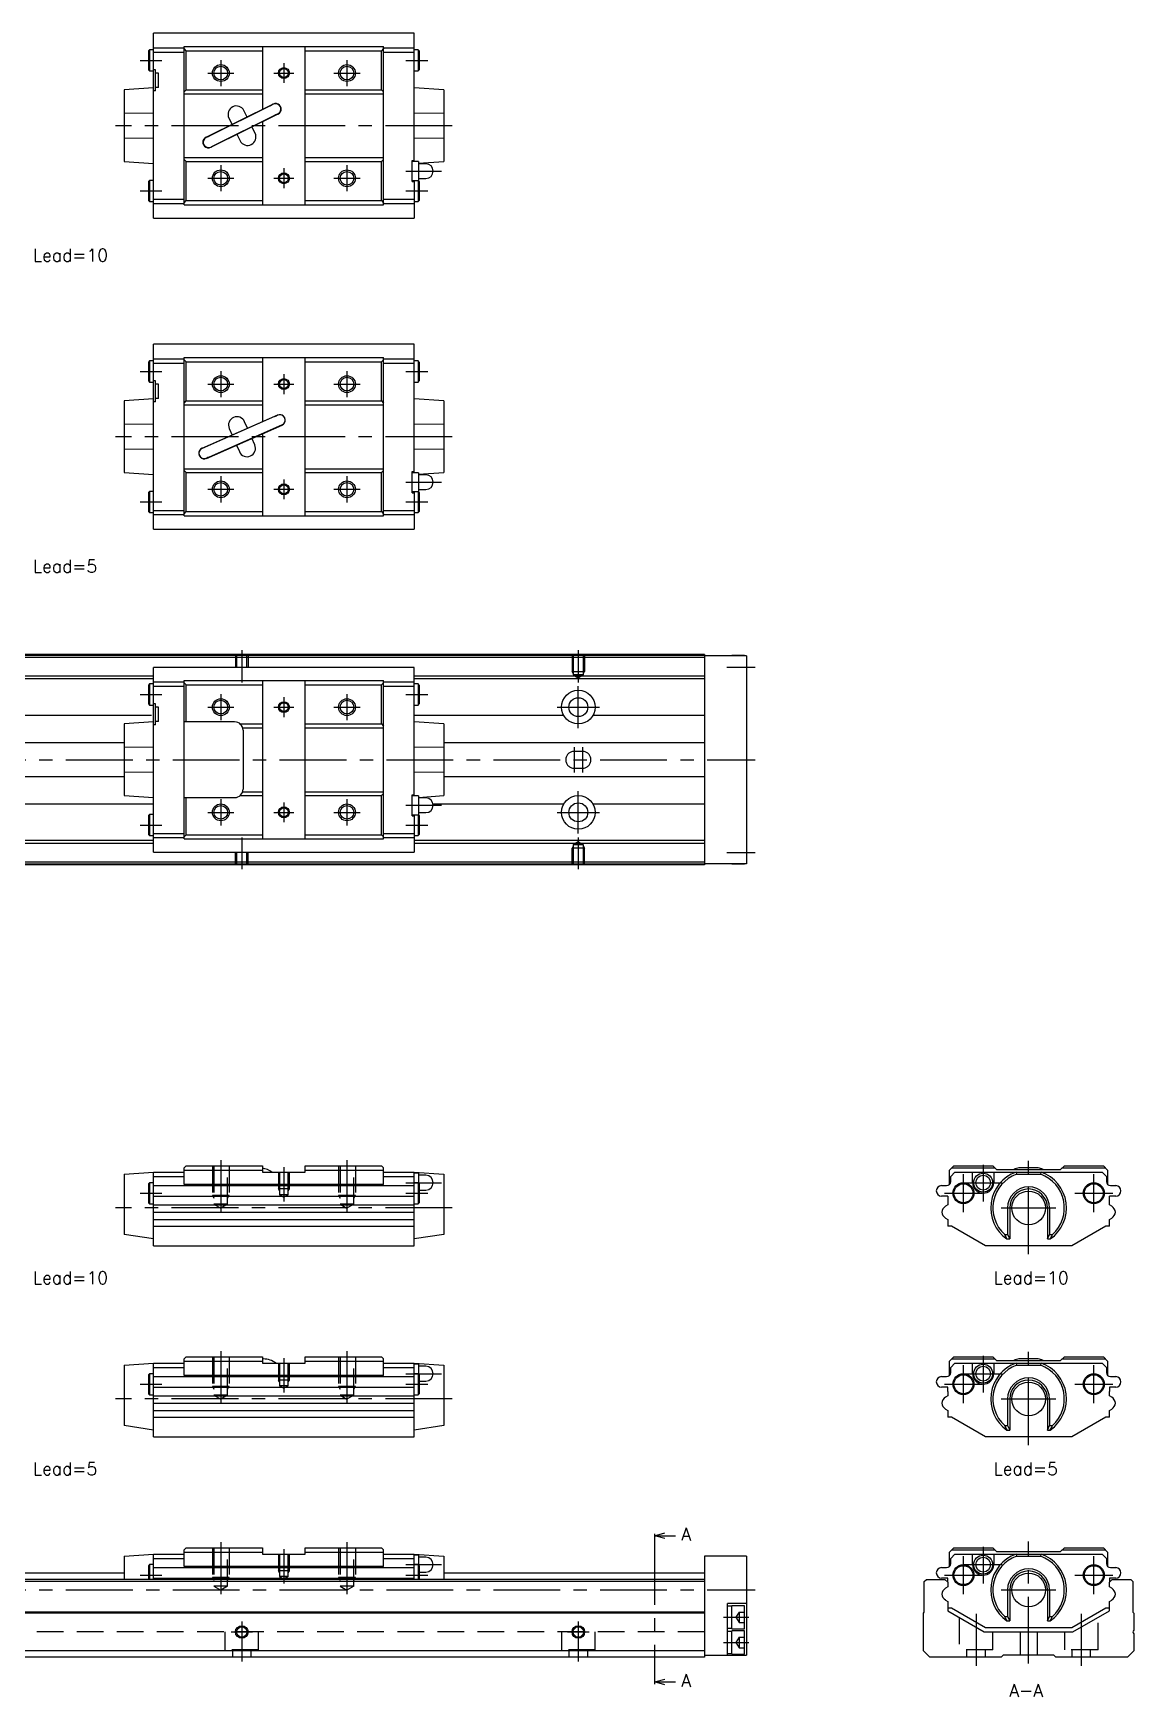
# Model space of a CAD drawing. Extents: x 0 to 544, y -8 to 396.
# Drawn here: x 282 to 543.6, y 0.6 to 395.8 of the extents above; entities that cross this region are included whole.
import ezdxf

# ---------------------------------------------------------------- set-up
doc = ezdxf.new("R2010")
doc.units = 0
doc.header["$LTSCALE"] = 0.5
doc.linetypes.add('CENTER', pattern=[50.8, 31.75, -6.35, 6.35, -6.35])
doc.linetypes.add('DASHED', pattern=[19.05, 12.7, -6.35])
for name, color, linetype in [('MSM_CENTER', 1, 'CENTER'), ('MSM_CONTINUOUS', 7, 'CONTINUOUS'), ('MSM_DASHED', 4, 'DASHED'), ('MSM_NARROW', 5, 'CONTINUOUS'), ('MSM_PART_NUMBER', 7, 'CONTINUOUS')]:
    doc.layers.add(name, color=color, linetype=linetype)
doc.styles.get("Standard").update_dxf_attribs({"font": 'txt.shx', "height": 1, "bigfont": 'bigfont.shx'})

msp = doc.modelspace()

# ---------------------------------------------------------------- linework, layer by layer
at = {"layer": 'MSM_CENTER'}
for p, q in [((307.41, 389.38), (312.61, 389.38)), ((326.61, 389.48), (326.61, 383.28)), ((341.61, 388.75), (341.61, 384.02)), ((356.61, 389.48), (356.61, 383.28)), ((370.61, 389.38), (375.81, 389.38)), ((323.51, 386.38), (329.71, 386.38)), ((339.24, 386.38), (343.97, 386.38)), ((353.51, 386.38), (359.71, 386.38)), ((381.61, 373.88), (301.61, 373.88)), ((326.61, 364.48), (326.61, 358.28)), ((341.61, 363.75), (341.61, 359.02)), ((356.61, 364.48), (356.61, 358.28)), ((323.51, 361.38), (329.71, 361.38)), ((339.24, 361.38), (343.97, 361.38)), ((353.51, 361.38), (359.71, 361.38)), ((370.61, 363.08), (379.11, 363.08)), ((307.41, 358.38), (312.61, 358.38)), ((370.61, 358.38), (375.81, 358.38)), ((307.41, 315.48), (312.61, 315.48)), ((323.51, 312.48), (329.71, 312.48)), ((326.61, 315.58), (326.61, 309.38)), ((339.24, 312.48), (343.97, 312.48)), ((341.61, 314.85), (341.61, 310.12)), ((353.51, 312.48), (359.71, 312.48)), ((356.61, 315.58), (356.61, 309.38)), ((370.61, 315.48), (375.81, 315.48)), ((381.61, 299.98), (301.61, 299.98)), ((326.61, 290.58), (326.61, 284.38)), ((341.61, 289.85), (341.61, 285.12)), ((356.61, 290.58), (356.61, 284.38)), ((370.61, 289.18), (379.11, 289.18)), ((323.51, 287.48), (329.71, 287.48)), ((339.24, 287.48), (343.97, 287.48)), ((353.51, 287.48), (359.71, 287.48)), ((307.41, 284.48), (312.61, 284.48)), ((370.61, 284.48), (375.81, 284.48)), ((331.61, 249.23), (331.61, 241.6)), ((411.61, 249.23), (411.61, 241.6)), ((446.91, 245.23), (453.61, 245.23)), ((307.41, 238.73), (312.61, 238.73)), ((326.61, 238.83), (326.61, 232.63)), ((341.61, 238.1), (341.61, 233.37)), ((356.61, 238.83), (356.61, 232.63)), ((370.61, 238.73), (375.81, 238.73)), ((411.61, 230.73), (411.61, 240.73)), ((323.51, 235.73), (329.71, 235.73)), ((339.24, 235.73), (343.97, 235.73)), ((353.51, 235.73), (359.71, 235.73)), ((406.61, 235.73), (416.61, 235.73)), ((410.61, 226.23), (410.61, 220.23)), ((412.61, 226.23), (412.61, 220.23)), ((86.61, 223.23), (453.61, 223.23)), ((326.61, 213.83), (326.61, 207.63)), ((356.61, 213.83), (356.61, 207.63)), ((411.61, 205.73), (411.61, 215.73)), ((323.51, 210.73), (329.71, 210.73)), ((339.24, 210.73), (343.97, 210.73)), ((341.61, 213.1), (341.61, 208.37)), ((353.51, 210.73), (359.71, 210.73)), ((370.61, 212.43), (379.11, 212.43)), ((406.61, 210.73), (416.61, 210.73)), ((307.41, 207.73), (312.61, 207.73)), ((370.61, 207.73), (375.81, 207.73)), ((331.61, 204.74), (331.61, 197.23)), ((411.61, 204.74), (411.61, 197.23)), ((446.91, 201.23), (453.61, 201.23)), ((326.61, 128.1), (326.61, 115.71)), ((356.61, 128.1), (356.61, 115.71)), ((507.85, 127), (507.85, 118.25)), ((518.65, 105.75), (518.65, 128.05)), ((341.61, 126.45), (341.61, 118.29)), ((370.61, 122.75), (379.11, 122.75)), ((503.15, 115.75), (503.15, 124.75)), ((503.35, 122.75), (512.35, 122.75)), ((534.15, 115.75), (534.15, 124.75)), ((307.41, 120.25), (312.61, 120.25)), ((370.61, 120.25), (375.81, 120.25)), ((498.65, 120.25), (507.65, 120.25)), ((529.65, 120.25), (538.65, 120.25)), ((381.61, 116.75), (301.61, 116.75)), ((512.15, 116.75), (525.15, 116.75)), ((326.61, 82.72), (326.61, 70.34)), ((341.61, 81.07), (341.61, 72.91)), ((356.61, 82.72), (356.61, 70.34)), ((503.15, 70.37), (503.15, 79.37)), ((507.85, 81.62), (507.85, 72.87)), ((518.65, 60.37), (518.65, 82.67)), ((534.15, 70.37), (534.15, 79.37)), ((370.61, 77.37), (379.11, 77.37)), ((503.35, 77.37), (512.35, 77.37)), ((381.61, 71.37), (301.61, 71.37)), ((307.41, 74.87), (312.61, 74.87)), ((370.61, 74.87), (375.81, 74.87)), ((498.65, 74.87), (507.65, 74.87)), ((512.15, 71.37), (525.15, 71.37)), ((529.65, 74.87), (538.65, 74.87)), ((326.61, 37.35), (326.61, 24.96)), ((341.61, 35.7), (341.61, 27.54)), ((356.61, 37.35), (356.61, 24.96)), ((429.7, 38.36), (429.7, 4.63)), ((507.85, 36.25), (507.85, 27.5)), ((518.65, 8.5), (518.65, 37.5)), ((370.61, 32), (379.11, 32)), ((503.15, 25), (503.15, 34)), ((503.35, 32), (512.35, 32)), ((534.15, 25), (534.15, 34)), ((307.41, 29.5), (312.61, 29.5)), ((370.61, 29.5), (375.81, 29.5)), ((498.65, 29.5), (507.65, 29.5)), ((529.65, 29.5), (538.65, 29.5)), ((86.61, 26), (453.61, 26)), ((512.15, 26), (525.15, 26)), ((506.15, 20.29), (506.15, 8)), ((531.15, 20.29), (531.15, 8)), ((329.07, 16), (334.14, 16)), ((331.61, 18.5), (331.61, 9)), ((409.03, 16), (414.18, 16)), ((411.61, 18.5), (411.61, 9)), ((446.11, 19.5), (452.11, 19.5)), ((446.11, 13.5), (452.11, 13.5))]:
    msp.add_line(p, q, dxfattribs=at)
at = {"layer": 'MSM_CONTINUOUS'}
for p, q in [((372.61, 395.83), (310.61, 395.83)), ((310.61, 351.93), (310.61, 395.83)), ((372.61, 365.33), (372.61, 395.83)), ((309.66, 391.88), (309.41, 391.63)), ((309.41, 391.63), (309.41, 387.13)), ((310.61, 391.88), (309.66, 391.88)), ((309.66, 391.88), (309.66, 386.88)), ((310.61, 392.38), (317.91, 392.38)), ((310.61, 391.38), (317.91, 391.38)), ((317.91, 355.08), (317.91, 392.68)), ((317.91, 392.68), (365.31, 392.68)), ((318.41, 391.68), (317.91, 392.18)), ((318.41, 382.38), (318.41, 391.68)), ((318.41, 391.68), (336.51, 391.68)), ((336.51, 392.68), (336.51, 377.73)), ((346.71, 355.08), (346.71, 392.68)), ((346.71, 391.68), (364.81, 391.68)), ((365.31, 392.18), (364.81, 391.68)), ((364.81, 382.38), (364.81, 391.68)), ((365.31, 355.08), (365.31, 392.68)), ((365.31, 392.38), (372.61, 392.38)), ((365.31, 391.38), (372.61, 391.38)), ((373.56, 391.88), (372.61, 391.88)), ((373.56, 391.88), (373.56, 386.88)), ((373.81, 391.63), (373.56, 391.88)), ((373.81, 391.63), (373.81, 387.13)), ((309.41, 387.13), (309.66, 386.88)), ((309.66, 386.88), (310.61, 386.88)), ((311.11, 387.18), (310.61, 387.18)), ((311.11, 382.18), (311.11, 387.18)), ((311.81, 386.38), (311.11, 386.38)), ((311.81, 382.98), (311.81, 386.38)), ((372.61, 386.88), (373.56, 386.88)), ((373.56, 386.88), (373.81, 387.13)), ((310.61, 382.88), (303.61, 382.38)), ((303.61, 382.38), (303.61, 365.38)), ((311.11, 382.18), (310.61, 382.18)), ((311.81, 382.98), (311.11, 382.98)), ((317.91, 381.88), (318.41, 382.38)), ((317.91, 381.48), (336.51, 381.48)), ((318.41, 382.38), (336.51, 382.38)), ((346.71, 382.38), (364.81, 382.38)), ((346.71, 381.48), (365.31, 381.48)), ((364.81, 382.38), (365.31, 381.88)), ((379.61, 382.38), (372.61, 382.88)), ((379.61, 382.38), (379.61, 365.38)), ((310.61, 376.84), (303.61, 376.76)), ((339.08, 379), (323.08, 371.1)), ((338.37, 378.59), (323.84, 371.42)), ((324.23, 368.77), (340.23, 376.67)), ((324.94, 369.18), (339.48, 376.35)), ((328.53, 375.69), (329.29, 374.16)), ((332.87, 375.93), (332.12, 377.46)), ((338.37, 378.59), (338.7, 378.72)), ((339.1, 378.95), (338.79, 378.8)), ((339.78, 376.54), (339.48, 376.35)), ((339.89, 376.55), (340.21, 376.71)), ((379.61, 376.76), (372.61, 376.84)), ((330.44, 371.83), (331.19, 370.31)), ((334.78, 372.08), (334.02, 373.6)), ((336.51, 374.83), (336.51, 355.08)), ((303.61, 371.01), (310.61, 370.93)), ((323.42, 371.21), (323.1, 371.05)), ((323.53, 371.23), (323.84, 371.42)), ((324.21, 368.81), (324.52, 368.97)), ((324.61, 369.05), (324.94, 369.18)), ((372.61, 370.93), (379.61, 371.01)), ((303.61, 365.38), (310.61, 364.88)), ((317.91, 366.28), (336.51, 366.28)), ((318.41, 365.38), (317.91, 365.88)), ((318.41, 365.38), (336.51, 365.38)), ((318.41, 356.08), (318.41, 365.38)), ((346.71, 366.28), (365.31, 366.28)), ((346.71, 365.38), (364.81, 365.38)), ((365.31, 365.88), (364.81, 365.38)), ((364.81, 356.08), (364.81, 365.38)), ((372.11, 365.58), (372.61, 365.58)), ((372.11, 360.58), (372.11, 365.58)), ((373.61, 365.33), (372.11, 365.33)), ((373.61, 364.95), (379.61, 365.38)), ((373.61, 365.33), (373.61, 360.83)), ((375.36, 364.83), (373.61, 364.83)), ((309.66, 360.88), (309.41, 360.63)), ((309.41, 360.63), (309.41, 356.13)), ((309.66, 360.88), (309.66, 355.88)), ((310.61, 360.88), (309.66, 360.88)), ((372.11, 360.83), (373.61, 360.83)), ((372.11, 360.58), (372.61, 360.58)), ((372.61, 360.83), (372.61, 351.93)), ((373.56, 360.83), (373.56, 355.88)), ((373.61, 361.33), (375.36, 361.33)), ((373.81, 360.63), (373.61, 360.83)), ((373.81, 360.63), (373.81, 356.13)), ((309.41, 356.13), (309.66, 355.88)), ((309.66, 355.88), (310.61, 355.88)), ((310.61, 356.38), (317.91, 356.38)), ((317.91, 355.58), (318.41, 356.08)), ((318.41, 356.08), (336.51, 356.08)), ((346.71, 356.08), (364.81, 356.08)), ((364.81, 356.08), (365.31, 355.58)), ((365.31, 356.38), (372.61, 356.38)), ((372.61, 355.88), (373.56, 355.88)), ((373.56, 355.88), (373.81, 356.13)), ((310.61, 355.38), (317.91, 355.38)), ((310.61, 351.93), (372.61, 351.93)), ((317.91, 355.08), (365.31, 355.08)), ((365.31, 355.38), (372.61, 355.38)), ((372.61, 321.93), (310.61, 321.93)), ((310.61, 278.03), (310.61, 321.93)), ((372.61, 291.43), (372.61, 321.93)), ((309.66, 317.98), (309.41, 317.73)), ((309.41, 317.73), (309.41, 313.23)), ((310.61, 317.98), (309.66, 317.98)), ((309.66, 317.98), (309.66, 312.98)), ((310.61, 318.48), (317.91, 318.48)), ((310.61, 317.48), (317.91, 317.48)), ((317.91, 281.18), (317.91, 318.78)), ((317.91, 318.78), (365.31, 318.78)), ((318.41, 317.78), (317.91, 318.28)), ((318.41, 308.48), (318.41, 317.78)), ((318.41, 317.78), (336.51, 317.78)), ((336.51, 318.78), (336.51, 303.53)), ((346.71, 281.18), (346.71, 318.78)), ((346.71, 317.78), (364.81, 317.78)), ((365.31, 318.28), (364.81, 317.78)), ((364.81, 308.48), (364.81, 317.78)), ((365.31, 281.18), (365.31, 318.78)), ((365.31, 318.48), (372.61, 318.48)), ((365.31, 317.48), (372.61, 317.48)), ((373.56, 317.98), (372.61, 317.98)), ((373.56, 317.98), (373.56, 312.98)), ((373.81, 317.73), (373.56, 317.98)), ((373.81, 317.73), (373.81, 313.23)), ((309.41, 313.23), (309.66, 312.98)), ((309.66, 312.98), (310.61, 312.98)), ((311.11, 313.28), (310.61, 313.28)), ((311.11, 308.28), (311.11, 313.28)), ((311.81, 312.48), (311.11, 312.48)), ((311.81, 309.08), (311.81, 312.48)), ((372.61, 312.98), (373.56, 312.98)), ((373.56, 312.98), (373.81, 313.23)), ((310.61, 308.98), (303.61, 308.48)), ((303.61, 308.48), (303.61, 291.48)), ((311.11, 308.28), (310.61, 308.28)), ((311.81, 309.08), (311.11, 309.08)), ((317.91, 307.98), (318.41, 308.48)), ((318.41, 308.48), (336.51, 308.48)), ((346.71, 308.48), (364.81, 308.48)), ((364.81, 308.48), (365.31, 307.98)), ((379.61, 308.48), (372.61, 308.98)), ((379.61, 308.48), (379.61, 291.48)), ((317.91, 307.58), (336.51, 307.58)), ((340.13, 305.12), (322.13, 297.22)), ((339.4, 304.75), (322.9, 297.51)), ((340.15, 305.08), (339.83, 304.93)), ((346.71, 307.58), (365.31, 307.58)), ((310.61, 302.94), (303.61, 302.86)), ((323.18, 294.84), (341.18, 302.74)), ((323.91, 295.22), (340.41, 302.46)), ((328.62, 301.93), (329.3, 300.37)), ((332.96, 301.98), (332.28, 303.53)), ((336.51, 300.69), (336.51, 281.18)), ((340.83, 302.64), (341.16, 302.79)), ((379.61, 302.86), (372.61, 302.94)), ((303.61, 297.11), (310.61, 297.03)), ((322.48, 297.32), (322.15, 297.18)), ((330.35, 297.99), (331.03, 296.43)), ((334.69, 298.04), (334.01, 299.6)), ((372.61, 297.03), (379.61, 297.11)), ((323.16, 294.89), (323.48, 295.03)), ((303.61, 291.48), (310.61, 290.98)), ((317.91, 292.38), (336.51, 292.38)), ((318.41, 291.48), (317.91, 291.98)), ((318.41, 291.48), (336.51, 291.48)), ((318.41, 282.18), (318.41, 291.48)), ((346.71, 292.38), (365.31, 292.38)), ((346.71, 291.48), (364.81, 291.48)), ((365.31, 291.98), (364.81, 291.48)), ((364.81, 282.18), (364.81, 291.48)), ((372.11, 291.68), (372.61, 291.68)), ((372.11, 286.68), (372.11, 291.68)), ((373.61, 291.43), (372.11, 291.43)), ((373.61, 291.05), (379.61, 291.48)), ((373.61, 291.43), (373.61, 286.93)), ((375.36, 290.93), (373.61, 290.93)), ((309.66, 286.98), (309.41, 286.73)), ((309.41, 286.73), (309.41, 282.23)), ((309.66, 286.98), (309.66, 281.98)), ((310.61, 286.98), (309.66, 286.98)), ((372.11, 286.93), (373.61, 286.93)), ((372.11, 286.68), (372.61, 286.68)), ((372.61, 286.93), (372.61, 278.03)), ((373.56, 286.93), (373.56, 281.98)), ((373.61, 287.43), (375.36, 287.43)), ((373.81, 286.73), (373.61, 286.93)), ((373.81, 286.73), (373.81, 282.23)), ((309.41, 282.23), (309.66, 281.98)), ((309.66, 281.98), (310.61, 281.98)), ((310.61, 282.48), (317.91, 282.48)), ((310.61, 281.48), (317.91, 281.48)), ((317.91, 281.68), (318.41, 282.18)), ((317.91, 281.18), (365.31, 281.18)), ((318.41, 282.18), (336.51, 282.18)), ((346.71, 282.18), (364.81, 282.18)), ((364.81, 282.18), (365.31, 281.68)), ((365.31, 282.48), (372.61, 282.48)), ((365.31, 281.48), (372.61, 281.48)), ((372.61, 281.98), (373.56, 281.98)), ((373.56, 281.98), (373.81, 282.23)), ((310.61, 278.03), (372.61, 278.03)), ((441.61, 248.23), (141.61, 248.23)), ((441.61, 248.03), (141.61, 248.03)), ((441.61, 247.53), (141.61, 247.53)), ((372.61, 245.18), (310.61, 245.18)), ((310.61, 201.28), (310.61, 245.18)), ((372.61, 214.68), (372.61, 245.18)), ((441.61, 248.23), (441.61, 198.23)), ((451.61, 247.93), (441.61, 247.93)), ((448.11, 247.93), (448.11, 247.98)), ((451.11, 247.98), (448.11, 247.98)), ((451.11, 247.93), (451.11, 247.98)), ((451.61, 247.93), (451.61, 198.53)), ((310.61, 243.13), (272.61, 243.13)), ((310.61, 242.43), (272.61, 242.43)), ((309.66, 241.23), (309.41, 240.98)), ((310.61, 241.23), (309.66, 241.23)), ((309.66, 241.23), (309.66, 236.23)), ((310.61, 241.73), (317.91, 241.73)), ((317.91, 242.03), (365.31, 242.03)), ((317.91, 204.43), (317.91, 242.03)), ((318.41, 241.03), (317.91, 241.53)), ((336.51, 242.03), (336.51, 204.43)), ((346.71, 204.43), (346.71, 242.03)), ((365.31, 241.53), (364.81, 241.03)), ((365.31, 204.43), (365.31, 242.03)), ((365.31, 241.73), (372.61, 241.73)), ((441.61, 243.13), (372.61, 243.13)), ((441.61, 242.43), (372.61, 242.43)), ((373.56, 241.23), (372.61, 241.23)), ((373.56, 241.23), (373.56, 236.23)), ((373.81, 240.98), (373.56, 241.23)), ((309.41, 240.98), (309.41, 236.48)), ((310.61, 240.73), (317.91, 240.73)), ((318.41, 241.03), (336.51, 241.03)), ((318.41, 232.23), (318.41, 241.03)), ((346.71, 241.03), (364.81, 241.03)), ((364.81, 231.73), (364.81, 241.03)), ((365.31, 240.73), (372.61, 240.73)), ((373.81, 240.98), (373.81, 236.48)), ((310.11, 233.77), (273.11, 233.77)), ((309.41, 236.48), (309.66, 236.23)), ((309.66, 236.23), (310.61, 236.23)), ((311.11, 236.53), (310.61, 236.53)), ((311.11, 231.53), (311.11, 236.53)), ((311.81, 235.73), (311.11, 235.73)), ((311.81, 232.33), (311.81, 235.73)), ((372.61, 236.23), (373.56, 236.23)), ((408.12, 233.77), (372.61, 233.77)), ((373.56, 236.23), (373.81, 236.48)), ((441.61, 233.77), (415.09, 233.77)), ((310.61, 232.23), (303.61, 231.73)), ((303.61, 231.73), (303.61, 214.73)), ((311.11, 231.53), (310.61, 231.53)), ((311.81, 232.33), (311.11, 232.33)), ((329.91, 232.23), (317.91, 232.23)), ((331.23, 231.73), (336.51, 231.73)), ((331.81, 230.83), (336.51, 230.83)), ((331.91, 230.23), (331.91, 216.23)), ((346.71, 231.73), (364.81, 231.73)), ((346.71, 230.83), (365.31, 230.83)), ((364.81, 231.73), (365.31, 231.23)), ((379.61, 231.73), (372.61, 232.23)), ((379.61, 231.73), (379.61, 214.73)), ((303.61, 227.23), (279.61, 227.23)), ((310.61, 226.19), (303.61, 226.11)), ((379.61, 226.11), (372.61, 226.19)), ((441.61, 227.23), (379.61, 227.23)), ((279.61, 219.23), (303.61, 219.23)), ((303.61, 220.36), (310.61, 220.28)), ((372.61, 220.28), (379.61, 220.36)), ((379.61, 219.23), (441.61, 219.23)), ((303.61, 214.73), (310.61, 214.23)), ((317.91, 214.23), (329.91, 214.23)), ((318.41, 205.43), (318.41, 214.23)), ((331.23, 214.73), (336.51, 214.73)), ((331.81, 215.63), (336.51, 215.63)), ((346.71, 215.63), (365.31, 215.63)), ((346.71, 214.73), (364.81, 214.73)), ((365.31, 215.23), (364.81, 214.73)), ((364.81, 205.43), (364.81, 214.73)), ((372.11, 214.93), (372.61, 214.93)), ((372.11, 209.93), (372.11, 214.93)), ((373.61, 214.68), (372.11, 214.68)), ((373.61, 214.3), (379.61, 214.73)), ((373.61, 214.68), (373.61, 210.18)), ((375.36, 214.18), (373.61, 214.18)), ((310.61, 212.69), (277.09, 212.69)), ((309.66, 210.23), (309.41, 209.98)), ((309.41, 209.98), (309.41, 205.48)), ((309.66, 210.23), (309.66, 205.23)), ((310.61, 210.23), (309.66, 210.23)), ((372.11, 210.18), (373.61, 210.18)), ((372.11, 209.93), (372.61, 209.93)), ((372.61, 210.18), (372.61, 201.28)), ((373.56, 210.18), (373.56, 205.23)), ((373.61, 210.68), (375.36, 210.68)), ((373.81, 209.98), (373.61, 210.18)), ((373.81, 209.98), (373.81, 205.48)), ((408.12, 212.69), (377.09, 212.69)), ((441.61, 212.69), (415.09, 212.69)), ((310.61, 205.73), (317.91, 205.73)), ((365.31, 205.73), (372.61, 205.73)), ((310.61, 204.03), (272.61, 204.03)), ((310.61, 203.33), (272.61, 203.33)), ((309.41, 205.48), (309.66, 205.23)), ((309.66, 205.23), (310.61, 205.23)), ((310.61, 204.73), (317.91, 204.73)), ((317.91, 204.93), (318.41, 205.43)), ((317.91, 204.43), (365.31, 204.43)), ((318.41, 205.43), (336.51, 205.43)), ((346.71, 205.43), (364.81, 205.43)), ((364.81, 205.43), (365.31, 204.93)), ((365.31, 204.73), (372.61, 204.73)), ((372.61, 205.23), (373.56, 205.23)), ((441.61, 204.03), (372.61, 204.03)), ((441.61, 203.33), (372.61, 203.33)), ((373.56, 205.23), (373.81, 205.48)), ((441.61, 198.93), (141.61, 198.93)), ((441.61, 198.43), (141.61, 198.43)), ((441.61, 198.23), (141.61, 198.23)), ((310.61, 201.28), (372.61, 201.28)), ((451.61, 198.53), (441.61, 198.53)), ((448.11, 198.48), (451.11, 198.48)), ((451.11, 198.48), (451.11, 198.53)), ((317.91, 126.25), (318.41, 126.75)), ((318.41, 126.75), (336.51, 126.75)), ((336.51, 126.75), (336.51, 125.25)), ((346.71, 125.25), (346.71, 126.75)), ((346.71, 126.75), (364.81, 126.75)), ((364.81, 126.75), (365.31, 126.25)), ((500.84, 126.75), (499.84, 125.75)), ((500.84, 126.75), (510.15, 126.75)), ((511.05, 125.85), (510.15, 126.75)), ((527.15, 126.75), (526.25, 125.85)), ((527.15, 126.75), (536.44, 126.75)), ((537.44, 125.75), (536.44, 126.75)), ((303.61, 124.75), (310.61, 125.25)), ((303.61, 124.75), (303.61, 110.43)), ((309.66, 122.75), (309.41, 122.5)), ((310.61, 122.75), (309.66, 122.75)), ((309.66, 122.75), (309.66, 117.75)), ((310.61, 125.25), (317.91, 125.25)), ((310.61, 107.75), (310.61, 125.25)), ((310.61, 124.25), (317.91, 124.25)), ((317.91, 122.33), (317.91, 126.25)), ((317.91, 125.75), (336.51, 125.75)), ((336.51, 125.25), (346.71, 125.25)), ((346.71, 125.75), (365.31, 125.75)), ((365.31, 122.33), (365.31, 126.25)), ((365.31, 125.25), (372.61, 125.25)), ((365.31, 124.25), (372.61, 124.25)), ((372.61, 125.25), (379.61, 124.75)), ((372.61, 107.75), (372.61, 125.25)), ((373.61, 125), (372.61, 125)), ((373.56, 122.75), (372.61, 122.75)), ((373.81, 122.5), (373.56, 122.75)), ((373.56, 122.75), (373.56, 117.75)), ((373.61, 125), (373.61, 122.7)), ((375.36, 124.5), (373.61, 124.5)), ((379.61, 124.75), (379.61, 110.43)), ((499.84, 122.33), (499.84, 125.75)), ((500.15, 124.25), (501.15, 125.25)), ((500.15, 123.05), (500.15, 124.25)), ((500.34, 126.25), (510.65, 126.25)), ((501.15, 125.25), (536.15, 125.25)), ((505.35, 122.75), (505.35, 125.25)), ((510.35, 125.25), (510.35, 122.75)), ((511.05, 125.85), (526.25, 125.85)), ((515.69, 125.25), (515.77, 124.75)), ((515.77, 124.75), (521.52, 124.75)), ((516.4, 126.25), (516.33, 126.24)), ((520.89, 126.25), (516.4, 126.25)), ((521.52, 124.75), (521.6, 125.25)), ((526.65, 126.25), (536.94, 126.25)), ((536.15, 125.25), (537.15, 124.25)), ((537.15, 124.25), (537.15, 123.05)), ((537.44, 125.75), (537.44, 122.33)), ((309.41, 122.5), (309.41, 118)), ((310.61, 122.05), (372.61, 122.05)), ((310.61, 119.55), (372.61, 119.55)), ((365.31, 122.33), (317.91, 122.33)), ((373.81, 122.5), (373.81, 118)), ((373.81, 121), (375.36, 121)), ((497.95, 122.05), (499.15, 122.05)), ((499.45, 119.55), (497.95, 119.55)), ((499.45, 119.55), (499.45, 117.47)), ((539.35, 119.55), (537.85, 119.55)), ((537.85, 117.47), (537.85, 119.55)), ((538.15, 122.05), (539.35, 122.05)), ((309.41, 118), (309.66, 117.75)), ((309.66, 117.75), (310.61, 117.75)), ((310.61, 117.47), (372.61, 117.47)), ((310.61, 115.75), (372.61, 115.75)), ((372.61, 117.75), (373.56, 117.75)), ((373.56, 117.75), (373.81, 118)), ((499.45, 117.47), (498.89, 117.15)), ((513.65, 116.75), (513.65, 110.43)), ((514.15, 116.75), (514.15, 109.37)), ((523.15, 116.75), (523.15, 109.37)), ((523.65, 116.75), (523.65, 110.43)), ((538.41, 117.15), (537.85, 117.47)), ((310.61, 114.02), (372.61, 114.02)), ((310.61, 112.41), (372.61, 112.41)), ((498.89, 114.35), (499.45, 114.02)), ((499.45, 114.02), (499.45, 112.41)), ((500.3, 112.41), (499.45, 112.41)), ((508.37, 107.75), (500.3, 112.41)), ((537, 112.41), (528.92, 107.75)), ((537.85, 112.41), (537, 112.41)), ((537.85, 114.02), (538.41, 114.35)), ((537.85, 112.41), (537.85, 114.02)), ((310.61, 109.37), (303.61, 110.43)), ((310.61, 107.75), (372.61, 107.75)), ((379.61, 110.43), (372.61, 109.37)), ((528.92, 107.75), (508.37, 107.75)), ((512.96, 110.43), (513.65, 110.43)), ((513.49, 109.37), (514.15, 109.37)), ((513.65, 110.43), (514.15, 109.37)), ((523.15, 109.37), (523.65, 110.43)), ((523.15, 109.37), (523.8, 109.37)), ((523.65, 110.43), (524.33, 110.43)), ((303.61, 79.37), (310.61, 79.87)), ((303.61, 79.37), (303.61, 65.05)), ((310.61, 79.87), (317.91, 79.87)), ((310.61, 62.37), (310.61, 79.87)), ((317.91, 80.87), (318.41, 81.37)), ((317.91, 76.96), (317.91, 80.87)), ((317.91, 80.37), (336.51, 80.37)), ((318.41, 81.37), (336.51, 81.37)), ((336.51, 81.37), (336.51, 79.87)), ((336.76, 80.87), (336.51, 80.87)), ((336.51, 79.87), (346.71, 79.87)), ((346.71, 79.87), (346.71, 81.37)), ((346.71, 81.37), (364.81, 81.37)), ((346.71, 80.37), (365.31, 80.37)), ((364.81, 81.37), (365.31, 80.87)), ((365.31, 76.96), (365.31, 80.87)), ((365.31, 79.87), (372.61, 79.87)), ((372.61, 79.87), (379.61, 79.37)), ((372.61, 62.37), (372.61, 79.87)), ((373.61, 79.62), (372.61, 79.62)), ((373.61, 79.62), (373.61, 77.32)), ((375.36, 79.12), (373.61, 79.12)), ((379.61, 79.37), (379.61, 65.05)), ((500.84, 81.37), (499.84, 80.37)), ((499.84, 76.96), (499.84, 80.37)), ((500.15, 78.87), (501.15, 79.87)), ((500.34, 80.87), (510.65, 80.87)), ((500.84, 81.37), (510.15, 81.37)), ((501.15, 79.87), (536.15, 79.87)), ((505.35, 77.37), (505.35, 79.87)), ((511.05, 80.47), (510.15, 81.37)), ((510.35, 79.87), (510.35, 77.37)), ((511.05, 80.47), (526.25, 80.47)), ((515.69, 79.87), (515.77, 79.37)), ((515.77, 79.37), (521.52, 79.37)), ((516.4, 80.87), (516.33, 80.87)), ((520.89, 80.87), (516.4, 80.87)), ((521.52, 79.37), (521.6, 79.87)), ((527.15, 81.37), (526.25, 80.47)), ((526.65, 80.87), (536.94, 80.87)), ((527.15, 81.37), (536.44, 81.37)), ((536.15, 79.87), (537.15, 78.87)), ((537.44, 80.37), (536.44, 81.37)), ((537.44, 80.37), (537.44, 76.96)), ((309.66, 77.37), (309.41, 77.12)), ((309.41, 77.12), (309.41, 72.62)), ((310.61, 77.37), (309.66, 77.37)), ((309.66, 77.37), (309.66, 72.37)), ((310.61, 78.87), (317.91, 78.87)), ((310.61, 76.67), (372.61, 76.67)), ((365.31, 76.96), (317.91, 76.96)), ((365.31, 78.87), (372.61, 78.87)), ((373.56, 77.37), (372.61, 77.37)), ((373.81, 77.12), (373.56, 77.37)), ((373.56, 77.37), (373.56, 72.37)), ((373.81, 77.12), (373.81, 72.62)), ((373.81, 75.62), (375.36, 75.62)), ((497.95, 76.67), (499.15, 76.67)), ((500.15, 77.67), (500.15, 78.87)), ((537.15, 78.87), (537.15, 77.67)), ((538.15, 76.67), (539.35, 76.67)), ((309.41, 72.62), (309.66, 72.37)), ((309.66, 72.37), (310.61, 72.37)), ((310.61, 74.17), (372.61, 74.17)), ((310.61, 72.1), (372.61, 72.1)), ((372.61, 72.37), (373.56, 72.37)), ((373.56, 72.37), (373.81, 72.62)), ((499.45, 74.17), (497.95, 74.17)), ((499.45, 72.1), (498.89, 71.77)), ((499.45, 73.17), (499.45, 74.17)), ((499.45, 73.17), (499.45, 72.1)), ((513.65, 71.37), (513.65, 65.05)), ((514.15, 71.37), (514.15, 63.99)), ((523.15, 71.37), (523.15, 63.99)), ((523.65, 71.37), (523.65, 65.05)), ((539.35, 74.17), (537.85, 74.17)), ((537.85, 74.17), (537.85, 73.17)), ((537.85, 72.1), (537.85, 73.17)), ((538.41, 71.77), (537.85, 72.1)), ((310.61, 70.37), (372.61, 70.37)), ((310.61, 68.65), (372.61, 68.65)), ((498.89, 68.97), (499.45, 68.65)), ((499.45, 68.65), (499.45, 67.04)), ((537.85, 68.65), (538.41, 68.97)), ((537.85, 67.04), (537.85, 68.65)), ((310.61, 63.99), (303.61, 65.05)), ((310.61, 67.04), (372.61, 67.04)), ((379.61, 65.05), (372.61, 63.99)), ((500.3, 67.04), (499.45, 67.04)), ((508.37, 62.37), (500.3, 67.04)), ((512.96, 65.05), (513.65, 65.05)), ((513.49, 63.99), (514.15, 63.99)), ((513.65, 65.05), (514.15, 63.99)), ((523.15, 63.99), (523.65, 65.05)), ((523.15, 63.99), (523.8, 63.99)), ((523.65, 65.05), (524.33, 65.05)), ((537, 67.04), (528.92, 62.37)), ((537.85, 67.04), (537, 67.04)), ((310.61, 62.37), (372.61, 62.37)), ((528.92, 62.37), (508.37, 62.37)), ((429.7, 38.86), (432.2, 39.53)), ((317.91, 35.5), (318.41, 36)), ((318.41, 36), (336.51, 36)), ((336.51, 36), (336.51, 34.5)), ((346.71, 34.5), (346.71, 36)), ((346.71, 36), (364.81, 36)), ((364.81, 36), (365.31, 35.5)), ((429.7, 39.36), (429.7, 38.36)), ((432.2, 38.19), (429.7, 38.86)), ((429.7, 38.86), (434.7, 38.86)), ((500.84, 36), (499.84, 35)), ((500.84, 36), (510.15, 36)), ((511.05, 35.1), (510.15, 36)), ((527.15, 36), (526.25, 35.1)), ((527.15, 36), (536.44, 36)), ((537.44, 35), (536.44, 36)), ((303.61, 34), (310.61, 34.5)), ((303.61, 34), (303.61, 28.5)), ((309.66, 32), (309.41, 31.75)), ((309.41, 31.75), (309.41, 28.5)), ((310.61, 32), (309.66, 32)), ((309.66, 32), (309.66, 28.5)), ((310.61, 28.5), (310.61, 34.5)), ((310.61, 34.5), (317.91, 34.5)), ((310.61, 33.5), (317.91, 33.5)), ((317.91, 31.59), (317.91, 35.5)), ((317.91, 35), (336.51, 35)), ((336.51, 34.5), (346.71, 34.5)), ((346.71, 35), (365.31, 35)), ((365.31, 31.59), (365.31, 35.5)), ((365.31, 34.5), (372.61, 34.5)), ((365.31, 33.5), (372.61, 33.5)), ((372.61, 34.5), (379.61, 34)), ((372.61, 28.5), (372.61, 34.5)), ((373.61, 34.25), (372.61, 34.25)), ((373.56, 32), (372.61, 32)), ((373.81, 31.75), (373.56, 32)), ((373.56, 32), (373.56, 28.5)), ((373.61, 34.25), (373.61, 31.95)), ((375.36, 33.75), (373.61, 33.75)), ((373.81, 31.75), (373.81, 28.5)), ((379.61, 34), (379.61, 28.5)), ((451.61, 34), (441.61, 34)), ((441.61, 34), (441.61, 10)), ((451.61, 34), (451.61, 10.5)), ((499.84, 31.59), (499.84, 35)), ((500.15, 33.5), (501.15, 34.5)), ((500.15, 32.3), (500.15, 33.5)), ((500.34, 35.5), (510.65, 35.5)), ((501.15, 34.5), (536.15, 34.5)), ((505.35, 32), (505.35, 34.5)), ((510.35, 34.5), (510.35, 32)), ((511.05, 35.1), (526.25, 35.1)), ((515.69, 34.5), (515.77, 34)), ((515.77, 34), (521.52, 34)), ((521.52, 34), (521.6, 34.5)), ((526.65, 35.5), (536.94, 35.5)), ((536.15, 34.5), (537.15, 33.5)), ((537.15, 33.5), (537.15, 32.3)), ((537.44, 35), (537.44, 31.59)), ((441.61, 28.5), (141.61, 28.5)), ((441.61, 28), (141.61, 28)), ((303.61, 30), (279.61, 30)), ((310.61, 31.3), (372.61, 31.3)), ((310.61, 28.8), (372.61, 28.8)), ((365.31, 31.59), (317.91, 31.59)), ((373.81, 30.25), (375.36, 30.25)), ((441.61, 30), (379.61, 30)), ((493.85, 28), (494.35, 28.5)), ((493.85, 20.7), (493.85, 28)), ((494.35, 28.5), (498.75, 28.5)), ((497.95, 31.3), (499.15, 31.3)), ((499.45, 28.8), (497.95, 28.8)), ((498.75, 28.5), (499.45, 27.8)), ((499.45, 27.8), (499.45, 28.8)), ((499.45, 27.8), (499.45, 26.72)), ((537.85, 28.8), (537.85, 27.8)), ((539.35, 28.8), (537.85, 28.8)), ((537.85, 27.8), (538.55, 28.5)), ((537.85, 26.72), (537.85, 27.8)), ((538.15, 31.3), (539.35, 31.3)), ((538.55, 28.5), (542.95, 28.5)), ((542.95, 28.5), (543.45, 28)), ((543.45, 28), (543.45, 20.7)), ((499.45, 26.72), (498.89, 26.4)), ((513.65, 26), (513.65, 19.68)), ((514.15, 26), (514.15, 18.62)), ((523.15, 26), (523.15, 18.62)), ((523.65, 26), (523.65, 19.68)), ((538.41, 26.4), (537.85, 26.72)), ((441.61, 20.7), (141.61, 20.7)), ((441.61, 20.5), (141.61, 20.5)), ((447.11, 10.5), (447.11, 22.75)), ((451.61, 22.75), (447.11, 22.75)), ((448.11, 22.1), (447.11, 22.1)), ((448.11, 16.75), (448.11, 22.25)), ((451.11, 22.25), (448.11, 22.25)), ((451.11, 16.75), (451.11, 22.25)), ((493.65, 20.5), (493.85, 20.7)), ((493.65, 11.5), (493.65, 20.5)), ((498.89, 23.6), (499.45, 23.28)), ((499.45, 23.28), (499.45, 21)), ((500.3, 21.66), (499.45, 21.66)), ((499.45, 21), (508.11, 16)), ((508.37, 17), (500.3, 21.66)), ((537, 21.66), (528.92, 17)), ((529.18, 16), (537.85, 21)), ((537.85, 21.66), (537, 21.66)), ((537.85, 23.28), (538.41, 23.6)), ((537.85, 21), (537.85, 23.28)), ((543.45, 20.7), (543.65, 20.5)), ((543.65, 20.5), (543.65, 16.4)), ((447.11, 16.9), (448.11, 16.9)), ((448.11, 16.1), (447.11, 16.1)), ((448.11, 16.75), (451.11, 16.75)), ((448.11, 10.75), (448.11, 16.25)), ((451.11, 16.25), (448.11, 16.25)), ((451.11, 10.75), (451.11, 16.25)), ((508.11, 16), (529.18, 16)), ((528.92, 17), (508.37, 17)), ((512.96, 19.68), (513.65, 19.68)), ((513.49, 18.62), (514.15, 18.62)), ((513.65, 19.68), (514.15, 18.62)), ((523.15, 18.62), (523.65, 19.68)), ((523.15, 18.62), (523.8, 18.62)), ((523.65, 19.68), (524.33, 19.68)), ((543.65, 15.6), (543.65, 11.5)), ((441.61, 11.5), (141.61, 11.5)), ((441.61, 10), (141.61, 10)), ((441.61, 10.5), (451.61, 10.5)), ((447.11, 10.9), (448.11, 10.9)), ((448.11, 10.75), (451.11, 10.75)), ((495.15, 10), (493.65, 11.5)), ((512.13, 10), (495.15, 10)), ((512.63, 10.5), (512.13, 10)), ((524.65, 10.5), (512.63, 10.5)), ((525.15, 10), (524.65, 10.5)), ((542.15, 10), (525.15, 10)), ((543.65, 11.5), (542.15, 10)), ((429.7, 4.13), (432.2, 4.8)), ((429.7, 4.63), (429.7, 3.63)), ((432.2, 3.46), (429.7, 4.13)), ((429.7, 4.13), (434.7, 4.13))]:
    msp.add_line(p, q, dxfattribs=at)
for centre, radius in [((326.61, 386.38), 1.62), ((341.61, 386.38), 1.06), ((356.61, 386.38), 1.62), ((326.61, 361.38), 1.62), ((341.61, 361.38), 1.06), ((356.61, 361.38), 1.62), ((326.61, 312.48), 1.62), ((341.61, 312.48), 1.06), ((356.61, 312.48), 1.62), ((326.61, 287.48), 1.62), ((341.61, 287.48), 1.06), ((356.61, 287.48), 1.62), ((326.61, 235.73), 1.62), ((356.61, 235.73), 1.62), ((411.61, 235.73), 4), ((411.61, 235.73), 2.25), ((341.61, 235.73), 1.06), ((411.61, 210.73), 4), ((326.61, 210.73), 1.62), ((341.61, 210.73), 1.06), ((356.61, 210.73), 1.62), ((411.61, 210.73), 2.25), ((503.15, 120.25), 2.5), ((507.85, 122.75), 2.25), ((507.85, 122.75), 1.75), ((534.15, 120.25), 2.5), ((503.15, 120.25), 2.25), ((518.65, 116.75), 4), ((534.15, 120.25), 2.25), ((507.85, 77.37), 2.25), ((507.85, 77.37), 1.75), ((503.15, 74.87), 2.5), ((503.15, 74.87), 2.25), ((518.65, 71.37), 4), ((534.15, 74.87), 2.5), ((534.15, 74.87), 2.25), ((503.15, 29.5), 2.5), ((503.15, 29.5), 2.25), ((507.85, 32), 2.25), ((507.85, 32), 1.75), ((534.15, 29.5), 2.5), ((534.15, 29.5), 2.25), ((518.65, 26), 4), ((331.61, 16), 1.23), ((411.61, 16), 1.23)]:
    msp.add_circle(centre, radius, dxfattribs=at)
for centre, radius, start, end in [((330.33, 376.57), 2, 26.2779, 206.2779), ((339.66, 377.83), 1.3, 275.5498, 137.006), ((339.66, 377.83), 1.25, 296.2779, 116.2779), ((332.98, 371.19), 2, 206.2779, 26.2779), ((323.66, 369.93), 1.3, 95.5498, 317.006), ((323.66, 369.93), 1.25, 116.2779, 296.2779), ((375.36, 363.08), 1.75, 270, 90), ((330.45, 302.73), 2, 23.6961, 203.6961), ((340.8, 301.08), 3.92, 105.6343, 110.9103), ((340.66, 303.93), 1.3, 272.968, 134.4242), ((340.66, 303.93), 1.25, 293.6961, 113.6961), ((339.7, 304.11), 1.8, 293.3543, 304.8918), ((322.66, 296.03), 1.3, 92.968, 314.4242), ((322.66, 296.03), 1.25, 113.6961, 293.6961), ((326.61, 290.48), 7.94, 117.8361, 120.4339), ((332.86, 297.24), 2, 203.6961, 23.6961), ((323.17, 296.88), 1.82, 282.5713, 293.9767), ((375.36, 289.18), 1.75, 270, 90), ((329.91, 230.23), 2, 0, 90), ((329.91, 216.23), 2, 270, 0), ((375.36, 212.43), 1.75, 270, 90), ((335.79, 121.37), 4.88, 52.5564, 81.5517), ((375.36, 122.75), 1.75, 270, 90), ((499.15, 123.05), 1, 270, 0), ((507.85, 122.75), 2.5, 180, 0), ((518.65, 116.75), 9, 109.1881, 235.0848), ((518.65, 116.75), 8.5, 109.7499, 228.0214), ((516.44, 124.13), 2.12, 91.0143, 125.7914), ((520.84, 124.11), 2.14, 54.3594, 88.7845), ((518.65, 116.75), 8.5, 311.9786, 70.2501), ((518.65, 116.75), 9, 304.9152, 70.8119), ((538.15, 123.05), 1, 180, 270), ((497.95, 120.8), 1.25, 90, 270), ((518.65, 116.75), 5, 0, 180), ((518.65, 116.75), 4.5, 0, 180), ((539.35, 120.8), 1.25, 270, 90), ((499.76, 115.63), 1.75, 120.0001, 176.2321), ((499.76, 115.86), 1.75, 183.7679, 239.9999), ((537.53, 115.63), 1.75, 3.7679, 59.9999), ((537.53, 115.86), 1.75, 300.0001, 356.2321), ((519.81, 113.21), 7.4, 202.1059, 211.3183), ((517.48, 113.21), 7.4, 328.6827, 337.893), ((336.73, 75.9), 4.97, 53.0275, 89.6143), ((375.36, 77.37), 1.75, 270, 90), ((518.65, 71.37), 9, 109.1881, 235.0848), ((518.65, 71.37), 8.5, 109.7499, 228.0214), ((516.44, 78.76), 2.12, 91.0143, 125.7914), ((520.84, 78.74), 2.14, 54.3594, 88.7845), ((518.65, 71.37), 8.5, 311.9786, 70.2501), ((518.65, 71.37), 9, 304.9152, 70.8119), ((497.95, 75.42), 1.25, 90, 270), ((499.15, 77.67), 1, 270, 0), ((507.85, 77.37), 2.5, 180, 0), ((518.65, 71.37), 5, 0, 180), ((518.65, 71.37), 4.5, 0, 180), ((538.15, 77.67), 1, 180, 270), ((539.35, 75.42), 1.25, 270, 90), ((499.76, 70.26), 1.75, 120.0001, 176.2321), ((537.53, 70.26), 1.75, 3.7679, 59.9999), ((499.76, 70.49), 1.75, 183.7679, 239.9999), ((537.53, 70.49), 1.75, 300.0001, 356.2321), ((519.81, 67.84), 7.4, 202.1059, 211.3183), ((517.48, 67.84), 7.4, 328.6827, 337.893), ((375.36, 32), 1.75, 270, 90), ((499.15, 32.3), 1, 270, 0), ((507.85, 32), 2.5, 180, 0), ((518.65, 26), 9, 109.1881, 235.0848), ((518.65, 26), 8.5, 109.7499, 228.0214), ((518.65, 26), 8.5, 311.9786, 70.2501), ((518.65, 26), 9, 304.9152, 70.8119), ((538.15, 32.3), 1, 180, 270), ((497.95, 30.05), 1.25, 90, 270), ((518.65, 26), 5, 0, 180), ((518.65, 26), 4.5, 0, 180), ((539.35, 30.05), 1.25, 270, 90), ((499.76, 24.88), 1.75, 120.0001, 176.2321), ((499.76, 25.12), 1.75, 183.7679, 239.9999), ((537.53, 24.88), 1.75, 3.7679, 59.9999), ((537.53, 25.12), 1.75, 300.0001, 356.2321), ((523, 24.07), 10.96, 203.6059, 209.8183), ((514.12, 24.16), 11.15, 330.2349, 336.3409), ((543.95, 16), 0.5, 126.8761, 233.1239)]:
    msp.add_arc(centre, radius, start, end, dxfattribs=at)
at = {"layer": 'MSM_DASHED'}
for p, q in [((330.11, 248.23), (330.11, 245.18)), ((330.38, 248.23), (330.38, 245.18)), ((332.84, 245.18), (332.84, 248.23)), ((333.11, 248.23), (333.11, 245.18)), ((410.11, 248.23), (410.11, 244.23)), ((410.38, 248.23), (410.38, 243.43)), ((412.84, 243.43), (412.84, 248.23)), ((413.11, 248.23), (413.11, 244.23)), ((410.11, 244.23), (413.11, 244.23)), ((410.38, 243.76), (410.11, 244.23)), ((410.38, 243.43), (411.61, 242.72)), ((412.84, 243.43), (410.38, 243.43)), ((411.61, 242.72), (412.84, 243.43)), ((412.84, 243.76), (413.11, 244.23)), ((412.61, 225.23), (410.61, 225.23)), ((410.61, 221.23), (412.61, 221.23)), ((410.38, 202.7), (410.11, 202.23)), ((410.11, 198.23), (410.11, 202.23)), ((413.11, 202.23), (410.11, 202.23)), ((411.61, 203.74), (410.38, 203.03)), ((410.38, 203.03), (410.38, 198.23)), ((412.84, 203.03), (410.38, 203.03)), ((412.84, 203.03), (411.61, 203.74)), ((412.84, 198.23), (412.84, 203.03)), ((412.84, 202.7), (413.11, 202.23)), ((413.11, 198.23), (413.11, 202.23)), ((330.11, 198.23), (330.11, 201.28)), ((330.38, 201.28), (330.38, 198.23)), ((332.84, 198.23), (332.84, 201.28)), ((333.11, 198.23), (333.11, 201.28)), ((324.61, 126.75), (324.61, 119.75)), ((324.98, 126.75), (324.98, 117.65)), ((328.23, 117.65), (328.23, 126.75)), ((328.61, 126.75), (328.61, 119.75)), ((354.61, 126.75), (354.61, 119.75)), ((354.98, 126.75), (354.98, 117.65)), ((358.23, 117.65), (358.23, 126.75)), ((358.61, 126.75), (358.61, 119.75)), ((340.31, 125.25), (340.31, 121.25)), ((340.55, 125.25), (340.55, 119.9)), ((342.66, 119.9), (342.66, 125.25)), ((342.91, 121.25), (342.91, 125.25)), ((324.61, 119.75), (328.61, 119.75)), ((324.61, 119.75), (324.98, 119.05)), ((328.23, 119.05), (328.61, 119.75)), ((342.91, 121.25), (340.31, 121.25)), ((340.55, 120.8), (340.31, 121.25)), ((342.66, 119.9), (340.55, 119.9)), ((340.55, 119.9), (341.61, 119.29)), ((342.66, 119.9), (341.61, 119.29)), ((342.66, 120.8), (342.91, 121.25)), ((354.61, 119.75), (358.61, 119.75)), ((354.61, 119.75), (354.98, 119.05)), ((358.23, 119.05), (358.61, 119.75)), ((328.23, 117.65), (324.98, 117.65)), ((324.98, 117.65), (326.61, 116.71)), ((328.23, 117.65), (326.61, 116.71)), ((358.23, 117.65), (354.98, 117.65)), ((354.98, 117.65), (356.61, 116.71)), ((358.23, 117.65), (356.61, 116.71)), ((324.61, 81.37), (324.61, 74.37)), ((324.98, 81.37), (324.98, 72.27)), ((328.23, 72.27), (328.23, 81.37)), ((328.61, 81.37), (328.61, 74.37)), ((340.31, 79.87), (340.31, 75.87)), ((340.55, 79.87), (340.55, 74.52)), ((342.66, 74.52), (342.66, 79.87)), ((342.91, 75.87), (342.91, 79.87)), ((354.61, 81.37), (354.61, 74.37)), ((354.98, 81.37), (354.98, 72.27)), ((358.23, 72.27), (358.23, 81.37)), ((358.61, 81.37), (358.61, 74.37)), ((342.91, 75.87), (340.31, 75.87)), ((340.55, 75.42), (340.31, 75.87)), ((342.66, 75.42), (342.91, 75.87)), ((324.61, 74.37), (328.61, 74.37)), ((324.61, 74.37), (324.98, 73.67)), ((328.23, 72.27), (324.98, 72.27)), ((324.98, 72.27), (326.61, 71.34)), ((328.23, 72.27), (326.61, 71.34)), ((328.23, 73.67), (328.61, 74.37)), ((342.66, 74.52), (340.55, 74.52)), ((340.55, 74.52), (341.61, 73.91)), ((342.66, 74.52), (341.61, 73.91)), ((354.61, 74.37), (358.61, 74.37)), ((354.61, 74.37), (354.98, 73.67)), ((358.23, 72.27), (354.98, 72.27)), ((354.98, 72.27), (356.61, 71.34)), ((358.23, 72.27), (356.61, 71.34)), ((358.23, 73.67), (358.61, 74.37)), ((324.61, 36), (324.61, 29)), ((324.98, 36), (324.98, 26.9)), ((328.23, 26.9), (328.23, 36)), ((328.61, 36), (328.61, 29)), ((354.61, 36), (354.61, 29)), ((354.98, 36), (354.98, 26.9)), ((358.23, 26.9), (358.23, 36)), ((358.61, 36), (358.61, 29)), ((340.31, 34.5), (340.31, 30.5)), ((340.55, 34.5), (340.55, 29.15)), ((342.66, 29.15), (342.66, 34.5)), ((342.91, 30.5), (342.91, 34.5)), ((324.61, 29), (328.61, 29)), ((324.61, 29), (324.98, 28.3)), ((328.23, 28.3), (328.61, 29)), ((342.91, 30.5), (340.31, 30.5)), ((340.55, 30.05), (340.31, 30.5)), ((342.66, 29.15), (340.55, 29.15)), ((340.55, 29.15), (341.61, 28.54)), ((342.66, 29.15), (341.61, 28.54)), ((342.66, 30.05), (342.91, 30.5)), ((354.61, 29), (358.61, 29)), ((354.61, 29), (354.98, 28.3)), ((358.23, 28.3), (358.61, 29)), ((328.23, 26.9), (324.98, 26.9)), ((324.98, 26.9), (326.61, 25.96)), ((328.23, 26.9), (326.61, 25.96)), ((358.23, 26.9), (354.98, 26.9)), ((354.98, 26.9), (356.61, 25.96)), ((358.23, 26.9), (356.61, 25.96)), ((449.81, 20.75), (449.08, 19.5)), ((449.81, 20.75), (451.11, 20.75)), ((449.81, 20.75), (449.81, 18.25)), ((441.61, 16), (141.61, 16)), ((327.61, 16), (327.61, 11.8)), ((335.61, 11.8), (335.61, 16)), ((407.61, 16), (407.61, 11.8)), ((415.61, 11.8), (415.61, 16)), ((449.08, 19.5), (449.81, 18.25)), ((449.81, 19.5), (451.11, 19.5)), ((449.81, 18.25), (451.11, 18.25)), ((502.15, 19.44), (502.15, 11.8)), ((510.15, 11.8), (510.15, 16)), ((516.65, 16), (516.65, 10.5)), ((520.65, 16), (520.65, 10.5)), ((527.15, 16), (527.15, 11.8)), ((535.15, 11.8), (535.15, 19.44)), ((449.81, 14.75), (449.08, 13.5)), ((449.08, 13.5), (449.81, 12.25)), ((449.81, 14.75), (451.11, 14.75)), ((449.81, 14.75), (449.81, 12.25)), ((449.81, 13.5), (451.11, 13.5)), ((449.81, 12.25), (451.11, 12.25)), ((335.61, 11.8), (327.61, 11.8)), ((329.36, 11.8), (329.36, 10)), ((333.86, 10), (333.86, 11.8)), ((415.61, 11.8), (407.61, 11.8)), ((409.36, 11.8), (409.36, 10)), ((413.86, 10), (413.86, 11.8)), ((510.15, 11.8), (502.15, 11.8)), ((503.9, 11.8), (503.9, 10)), ((508.4, 10), (508.4, 11.8)), ((535.15, 11.8), (527.15, 11.8)), ((528.9, 11.8), (528.9, 10)), ((533.4, 10), (533.4, 11.8))]:
    msp.add_line(p, q, dxfattribs=at)
for centre, start, end in [((410.61, 223.23), 90, 270), ((412.61, 223.23), 270, 90)]:
    msp.add_arc(centre, 2, start, end, dxfattribs=at)
at = {"layer": 'MSM_NARROW'}
for centre, radius in [((326.61, 386.38), 2), ((341.61, 386.38), 1.3), ((356.61, 386.38), 2), ((326.61, 361.38), 2), ((341.61, 361.38), 1.3), ((356.61, 361.38), 2), ((326.61, 312.48), 2), ((341.61, 312.48), 1.3), ((356.61, 312.48), 2), ((326.61, 287.48), 2), ((341.61, 287.48), 1.3), ((356.61, 287.48), 2), ((326.61, 235.73), 2), ((356.61, 235.73), 2), ((341.61, 235.73), 1.3), ((326.61, 210.73), 2), ((341.61, 210.73), 1.3), ((356.61, 210.73), 2), ((331.61, 16), 1.5), ((411.61, 16), 1.5)]:
    msp.add_circle(centre, radius, dxfattribs=at)

# ---------------------------------------------------------------- texts
at = {"layer": 'MSM_PART_NUMBER'}
for s, p in [('Lead=10', (281.95, 341.6)), ('Lead=5', (281.95, 267.7)), ('Lead=10', (281.95, 98.67)), ('Lead=10', (510.31, 98.67)), ('Lead=5', (281.95, 53.29)), ('Lead=5', (510.31, 53.29)), ('A', (436.11, 37.73)), ('A', (436.11, 3)), ('A-A', (514.09, 0.62))]:
    msp.add_text(s, height=3, dxfattribs=at).set_placement(p)

doc.saveas('drawing.dxf')
